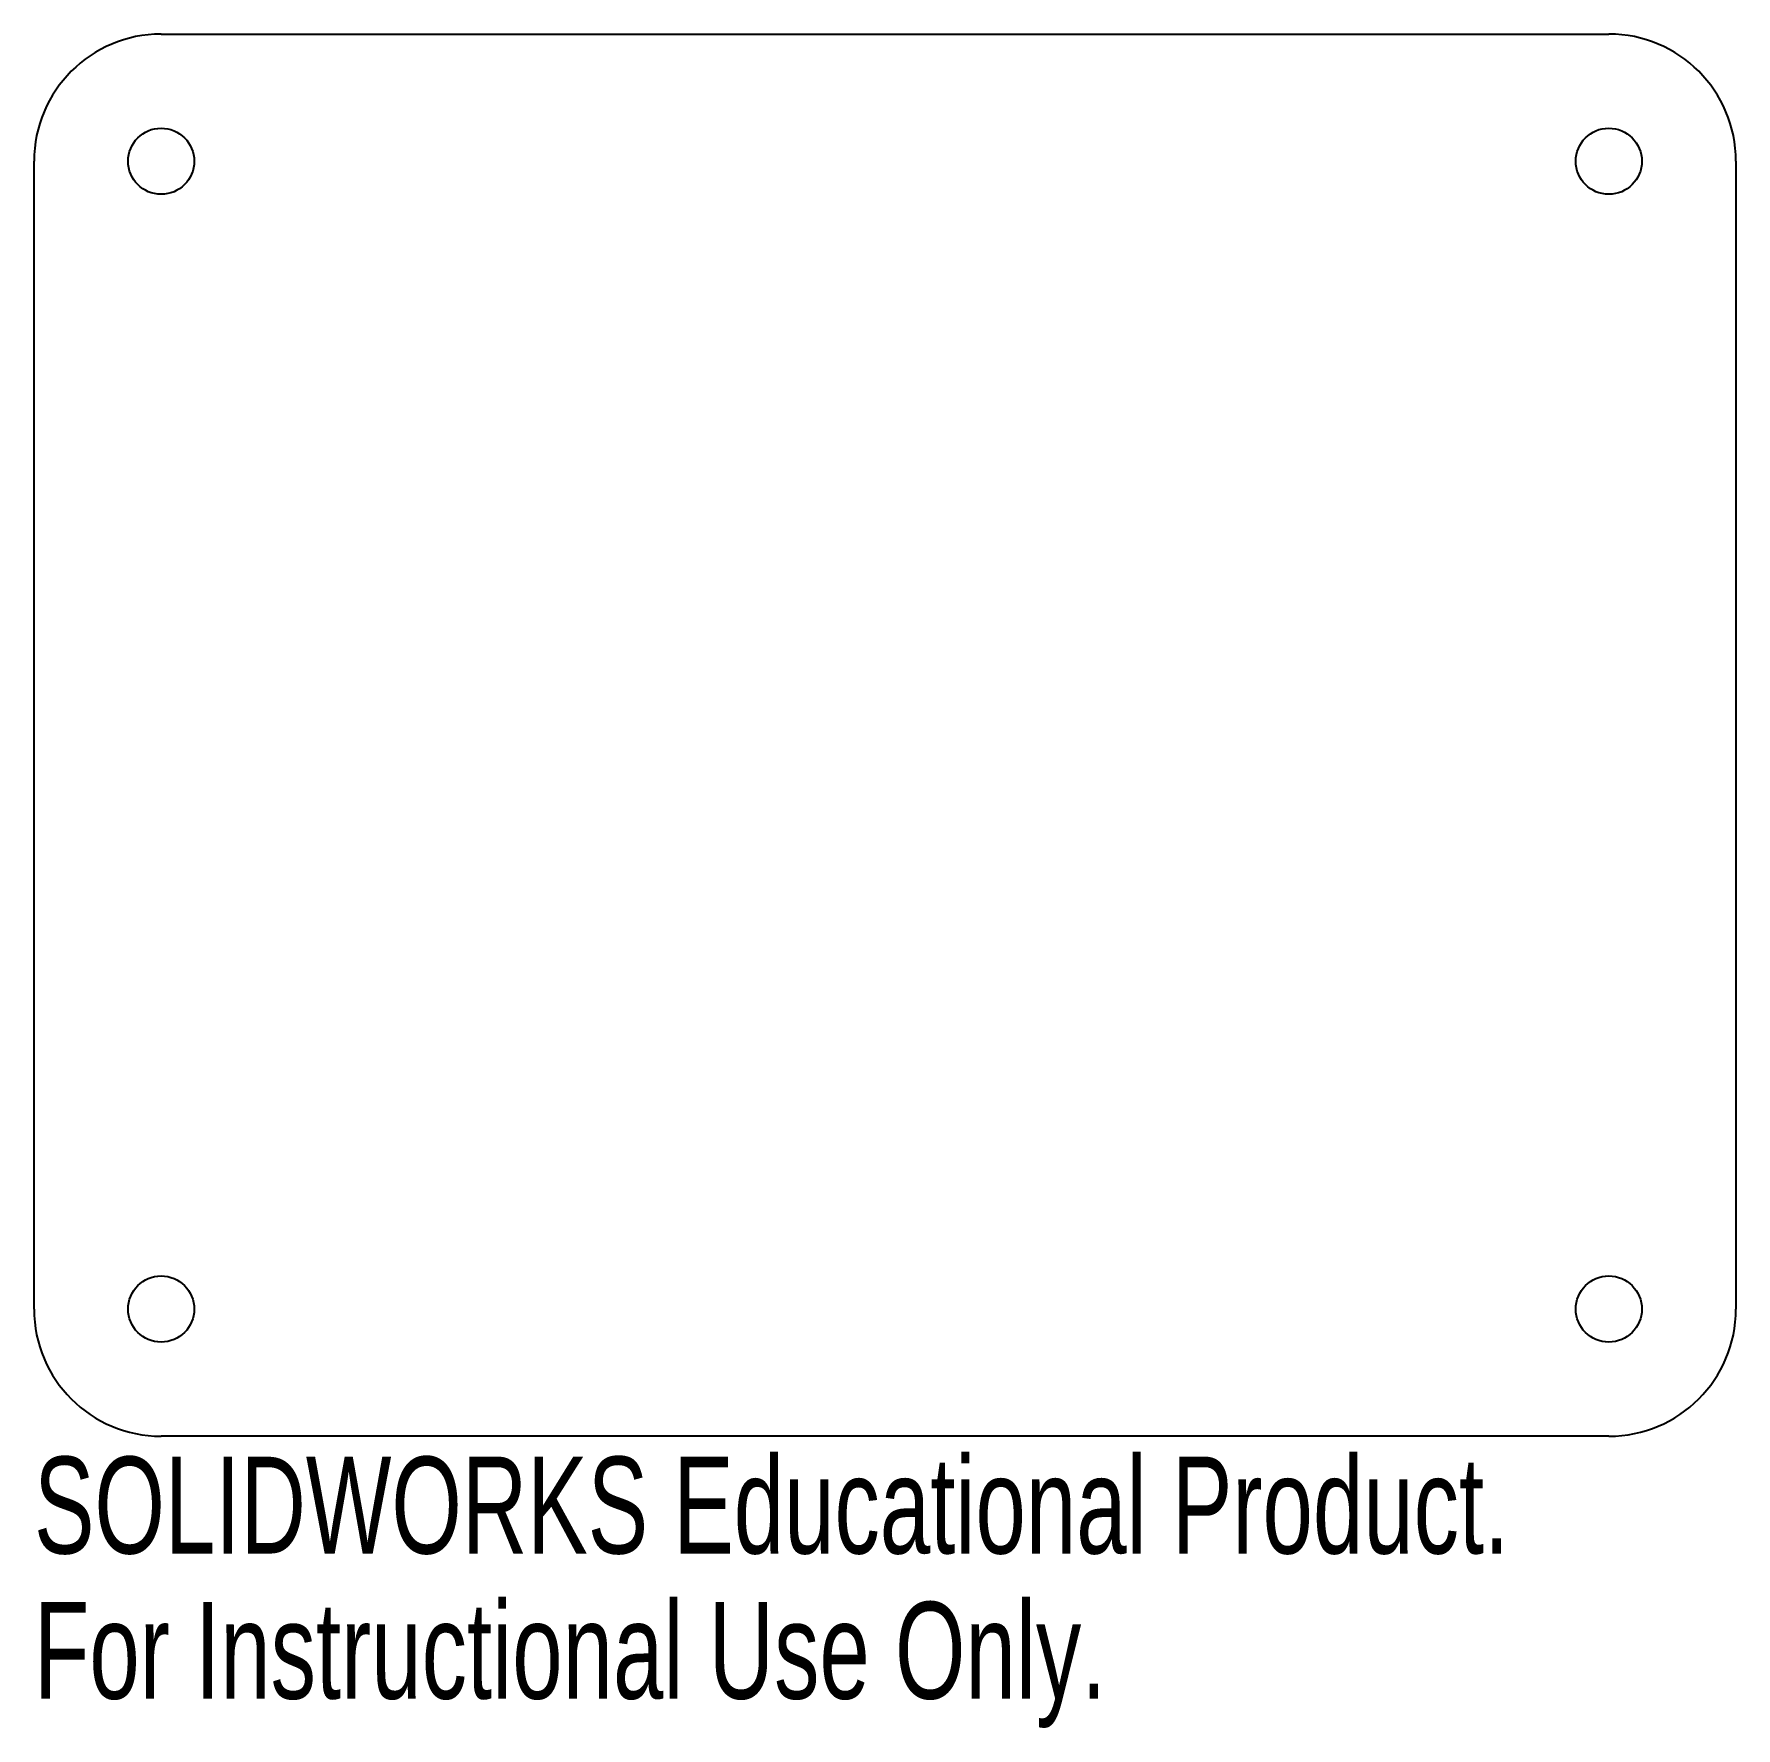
# Model space of a CAD drawing. Header units: inches. Extents: x -15.37 to -12.03, y 9.26 to 12.59.
import ezdxf

# ---------------------------------------------------------------- set-up
doc = ezdxf.new("R2010")
doc.units = ezdxf.units.IN
doc.header["$MEASUREMENT"] = 0
doc.styles.add('SLDTEXTSTYLE0', font='TXT', dxfattribs={"width": 0.7})

msp = doc.modelspace()

# ---------------------------------------------------------------- linework, layer by layer
at = {"color": 7, "linetype": 'Continuous', "lineweight": 25}
for p, q in [((-15.1229, 12.5869), (-12.2764, 12.5869)), ((-15.3729, 10.081), (-15.3729, 12.3369)), ((-12.0264, 12.3369), (-12.0264, 10.081)), ((-12.2764, 9.831), (-15.1229, 9.831))]:
    msp.add_line(p, q, dxfattribs=at)
for centre in [(-15.1229, 12.3369), (-12.2764, 12.3369), (-15.1229, 10.081), (-12.2764, 10.081)]:
    msp.add_circle(centre, 0.065, dxfattribs=at)
for centre, start, end in [((-15.1229, 12.3369), 90, 180), ((-12.2764, 12.3369), 0, 90), ((-15.1229, 10.081), 180, 270), ((-12.2764, 10.081), 270, 0)]:
    msp.add_arc(centre, 0.25, start, end, dxfattribs=at)

# ---------------------------------------------------------------- texts
at = {"color": 7, "linetype": 'Continuous', "char_height": 0.1903, "attachment_point": 1, "style": 'SLDTEXTSTYLE0'}
for s, insert in [('SOLIDWORKS Educational Product.', (-15.3729, 9.7908)), ('For Instructional Use Only.', (-15.3729, 9.5054))]:
    msp.add_mtext(s, dxfattribs=dict(at, insert=insert))

doc.saveas('drawing.dxf')
